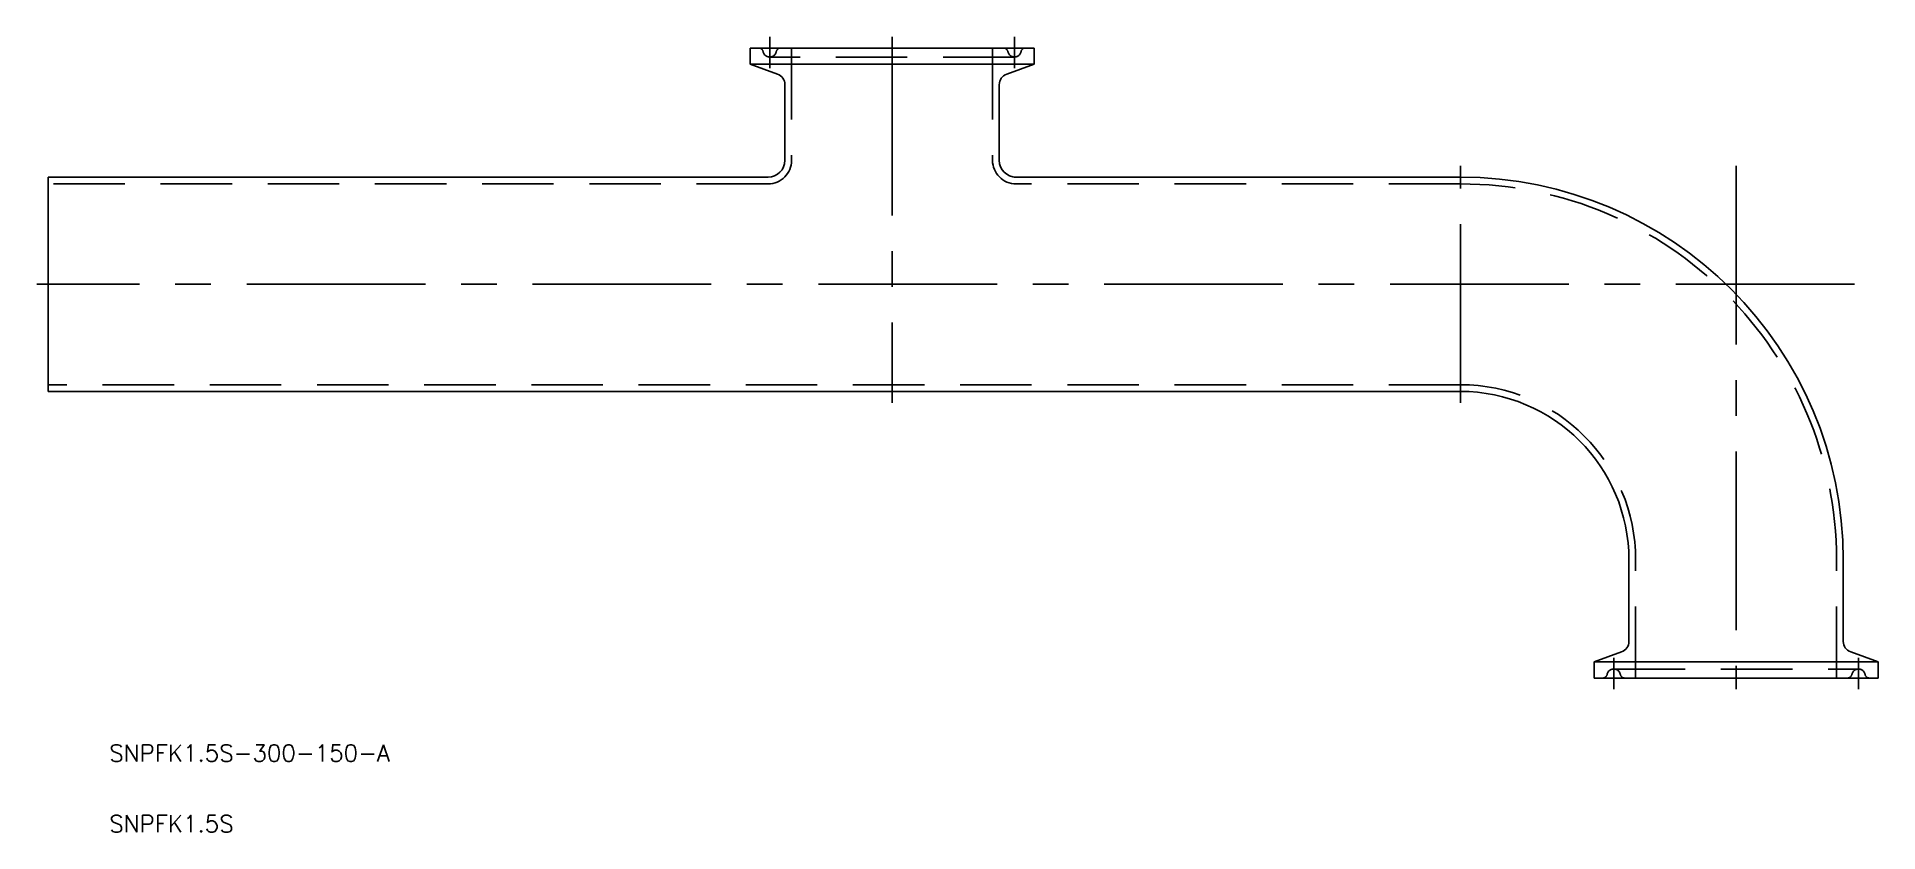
# Model space of a CAD drawing. Extents: x -302 to 25, y -27 to 114.
import ezdxf

# ---------------------------------------------------------------- set-up
doc = ezdxf.new("R2010")
doc.units = 0
doc.linetypes.add('CENTER', pattern=[50.8, 31.75, -6.35, 6.35, -6.35])
doc.linetypes.add('DASHED', pattern=[19.05, 12.7, -6.35])
doc.layers.get('0').update_dxf_attribs({"linetype": 'CONTINUOUS'})
doc.layers.add('CENTER', color=1, linetype='CENTER')
doc.styles.get("Standard").update_dxf_attribs({"font": 'txt.shx', "height": 3, "bigfont": 'bigfont.shx'})

msp = doc.modelspace()

# ---------------------------------------------------------------- linework, layer by layer
at = {"color": 7, "linetype": 'CONTINUOUS'}
for p, q in [((-124.75, 112), (-175.25, 112)), ((-175.25, 109.15), (-175.25, 112)), ((-124.75, 109.15), (-124.75, 112)), ((-124.75, 109.15), (-175.25, 109.15)), ((-175.25, 109.15), (-170.37, 107.37)), ((-124.75, 109.15), (-129.63, 107.37)), ((-169.05, 92.05), (-169.05, 105.49)), ((-130.95, 92.05), (-130.95, 105.49)), ((-300, 89.05), (-300, 50.95)), ((-172.05, 89.05), (-300, 89.05)), ((-49, 89.05), (-128.31, 89.05)), ((-49, 50.95), (-300, 50.95)), ((-19.05, 21), (-19.05, 6.51)), ((19.05, 21), (19.05, 6.51)), ((-25.25, 2.85), (-20.37, 4.63)), ((25.25, 2.85), (20.37, 4.63)), ((-25.25, 2.85), (25.25, 2.85)), ((-25.25, 2.85), (-25.25, 0)), ((-25.25, 0), (25.25, 0)), ((25.25, 2.85), (25.25, 0))]:
    msp.add_line(p, q, dxfattribs=at)
at = {"color": 3, "linetype": 'DASHED'}
for p, q in [((-167.85, 112), (-167.85, 92.05)), ((-132.15, 112), (-132.15, 92.05)), ((-128.25, 110.4), (-171.75, 110.4)), ((-172.05, 87.85), (-300, 87.85)), ((-49, 87.85), (-127.95, 87.85)), ((-49, 52.15), (-300, 52.15)), ((-17.85, 0), (-17.85, 21)), ((17.85, 0), (17.85, 21)), ((-21.75, 1.6), (21.75, 1.6))]:
    msp.add_line(p, q, dxfattribs=at)
for centre, radius, start, end in [((-173.71, 111.2), 0.8, 11.537, 90), ((-171.75, 111.6), 1.2, 191.537, 348.463), ((-169.79, 111.2), 0.8, 90, 168.463), ((-130.21, 111.2), 0.8, 11.537, 90), ((-128.25, 111.6), 1.2, 191.537, 348.463), ((-126.29, 111.2), 0.8, 90, 168.463), ((-172.05, 92.05), 4.2, 270, 0), ((-127.95, 92.05), 4.2, 180, 270), ((-49, 21), 66.85, 0, 90), ((-49, 21), 31.15, 0, 90), ((-23.71, 0.8), 0.8, 270, 348.463), ((-21.75, 0.4), 1.2, 11.537, 168.463), ((-19.79, 0.8), 0.8, 191.537, 270), ((19.79, 0.8), 0.8, 270, 348.463), ((21.75, 0.4), 1.2, 11.537, 168.463), ((23.71, 0.8), 0.8, 191.537, 270)]:
    msp.add_arc(centre, radius, start, end, dxfattribs=at)
at = {"color": 7, "linetype": 'CONTINUOUS'}
for centre, radius, start, end in [((-171.05, 105.49), 2, 0, 70), ((-128.95, 105.49), 2, 110, 180), ((-172.05, 92.05), 3, 270, 0), ((-127.95, 92.05), 3, 180, 270), ((-49, 21), 68.05, 0, 90), ((-49, 21), 29.95, 0, 90), ((-21.05, 6.51), 2, 290, 0), ((21.05, 6.51), 2, 180, 250)]:
    msp.add_arc(centre, radius, start, end, dxfattribs=at)
at = {"layer": 'CENTER', "color": 1, "linetype": 'CENTER'}
for p, q in [((-171.75, 108.4), (-171.75, 114)), ((-150, 114), (-150, 48.95)), ((-128.25, 108.4), (-128.25, 114)), ((-49, 48.95), (-49, 91.05)), ((0, 91.05), (0, -2)), ((21.05, 70), (-302, 70)), ((-21.75, 3.6), (-21.75, -2)), ((21.75, 3.6), (21.75, -2))]:
    msp.add_line(p, q, dxfattribs=at)

# ---------------------------------------------------------------- texts
at = {"color": 7, "linetype": 'CONTINUOUS'}
for s, p in [('SNPFK1.5S-300-150-A', (-289.13, -14.85)), ('SNPFK1.5S', (-289.13, -27.41))]:
    msp.add_text(s, height=3, dxfattribs=at).set_placement(p)

doc.saveas('drawing.dxf')
